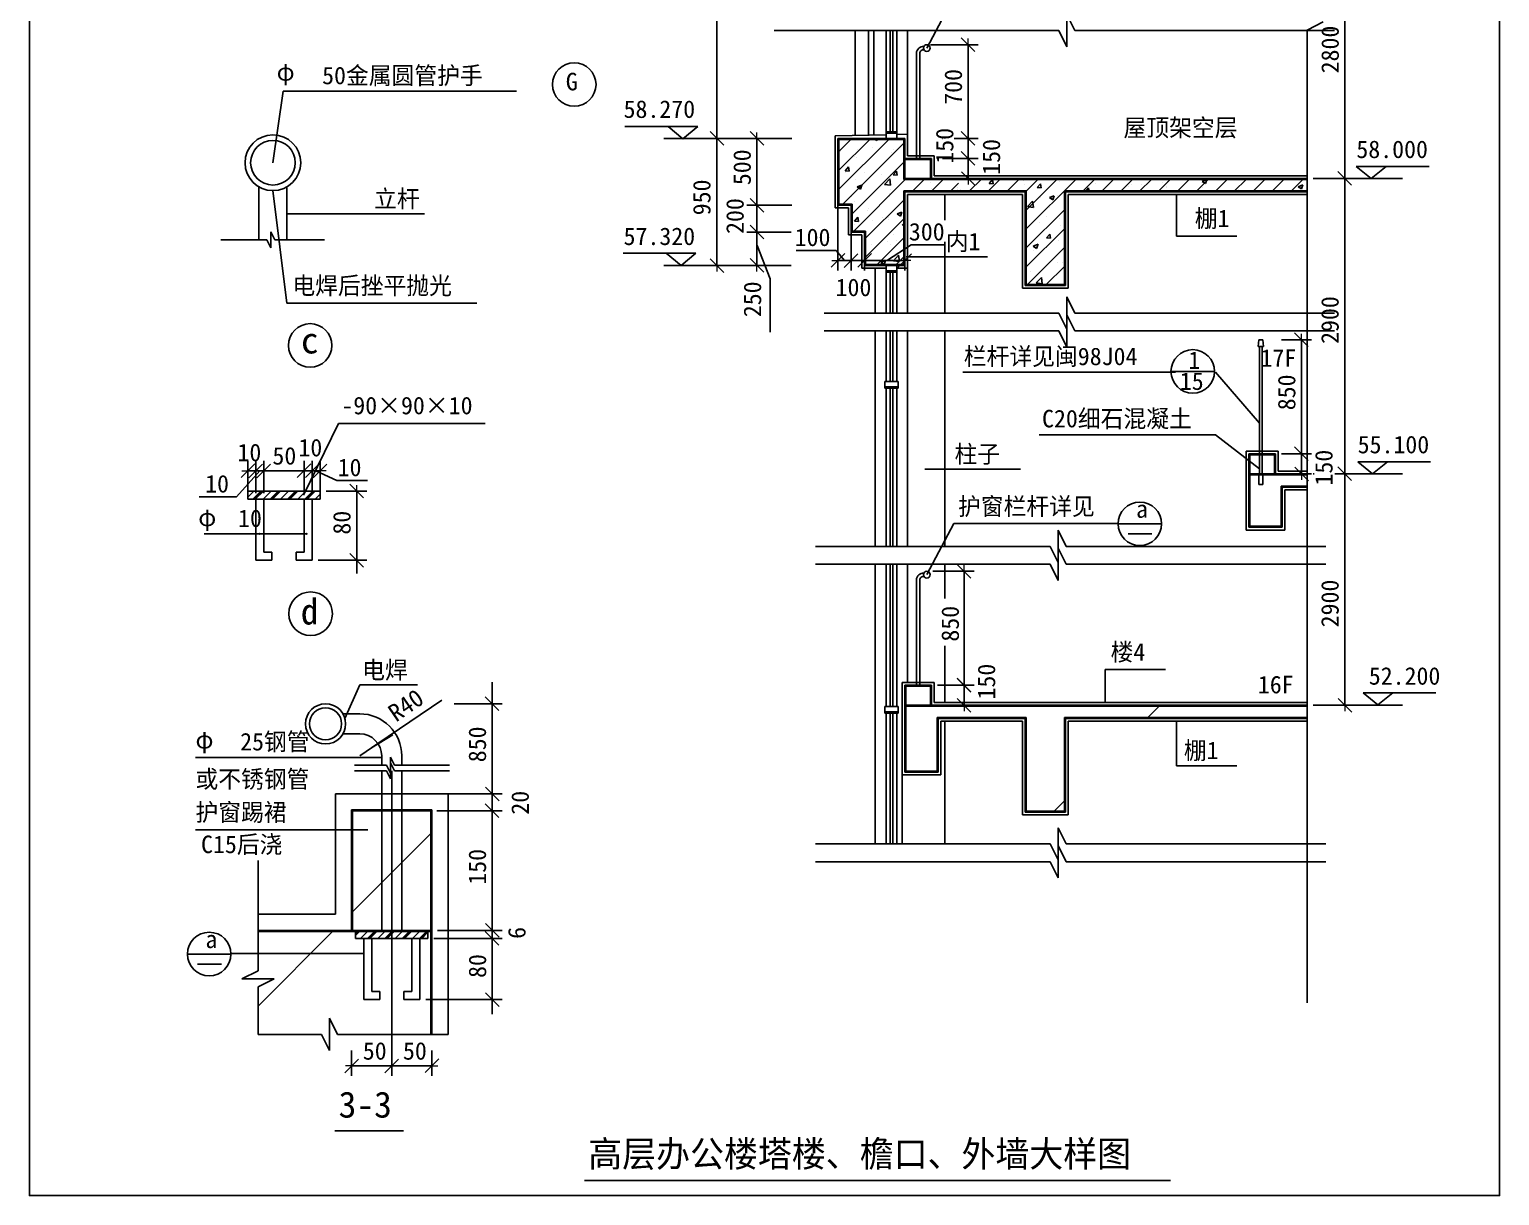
# Model space of a CAD drawing. Header units: metres. Extents: x 204 to 11188, y 497 to 16537.
# Drawn here: x 204 to 11188, y 497 to 9210 of the extents above; entities that cross this region are included whole.
import ezdxf

# ---------------------------------------------------------------- set-up
doc = ezdxf.new("R2010")
doc.units = ezdxf.units.M
for name, color, linetype in [('HA', 43, 'Continuous'), ('PUB_DIM', 3, 'Continuous'), ('PUB_TEXT', 142, 'Continuous'), ('PUB_WALL', 5, 'Continuous'), ('Q', 4, 'Continuous'), ('STAIR', 2, 'Continuous'), ('TK', 143, 'Continuous'), ('WALL', 7, 'Continuous')]:
    doc.layers.add(name, color=color, linetype=linetype)
pattern_1 = [(45, (0, 0), (-1122.53, 1122.53), [])]

# ---------------------------------------------------------------- blocks, each defined once
blk = doc.blocks.new('_DIMX')
at = {"lineweight": 15}
blk.add_line((-150, 0), (150, 0), dxfattribs=at)
blk.add_lwpolyline([(-167.47, -167.4), (172.8, 173.56)])

msp = doc.modelspace()

# ---------------------------------------------------------------- hatches: boundary and pattern name
h = msp.add_hatch()
h.set_pattern_fill('AN33C', scale=500)
h.set_pattern_definition(pattern_1)
h.paths.add_polyline_path([(2986.08, 2478.72), (3206.58, 2478.72), (3206.58, 3374.22), (2986.08, 3374.22)])
h.paths.add_polyline_path([(2986.08, 3374.22), (2836.08, 3374.22), (2836.08, 2478.72), (2986.08, 2478.72)])
h.paths.add_polyline_path([(2836.08, 3374.22), (2615.58, 3374.22), (2615.58, 2478.72), (2836.08, 2478.72)])
h = msp.add_hatch()
h.set_pattern_fill('AN31C', scale=500)
h.set_pattern_definition(pattern_1)
h.paths.add_polyline_path([(1911.8, 2474.22), (1911.8, 2177.26), (1791.8, 2117.26), (2031.8, 2117.26), (1911.8, 2057.26), (1911.8, 1701.84), (2386.31, 1701.84), (2446.31, 1581.84), (2446.31, 1821.84), (2506.31, 1701.84), (3206.58, 1701.84), (3206.58, 2474.22), (3181.08, 2474.22), (3181.08, 2418.72), (3121.08, 2418.72), (3121.08, 1962.72), (3001.08, 1962.72), (3001.08, 2022.72), (3061.08, 2022.72), (3061.08, 2418.72), (2761.08, 2418.72), (2761.08, 2022.72), (2821.08, 2022.72), (2821.08, 1962.72), (2701.08, 1962.72), (2701.08, 2418.72), (2641.08, 2418.72), (2641.08, 2474.22)])
h.paths.add_polyline_path([(2701.08, 1962.72), (2821.08, 1962.72), (2821.08, 2022.72), (2761.08, 2022.72), (2761.08, 2418.72), (2701.08, 2418.72)])
h.paths.add_polyline_path([(3061.08, 2022.72), (3001.08, 2022.72), (3001.08, 1962.72), (3121.08, 1962.72), (3121.08, 2418.72), (3061.08, 2418.72)])
at = {"layer": 'HA'}
h = msp.add_hatch(dxfattribs=at)
h.set_pattern_fill('AR-CONC', scale=10)
h.paths.add_polyline_path([(6943.63, 8095.71), (6943.63, 8245.71), (6743.63, 8245.71), (6743.63, 8095.71)])
h = msp.add_hatch(dxfattribs=at)
h.set_pattern_fill('AR-CONC', scale=10)
h.paths.add_polyline_path([(9393.63, 6039.88), (9313.63, 6039.88), (9313.63, 5889.88), (9393.63, 5889.88)])
h.paths.add_polyline_path([(9413.63, 5889.88), (9513.63, 5889.88), (9513.63, 6039.88), (9413.63, 6039.88)])
h.paths.add_polyline_path([(9393.63, 5889.88), (9413.63, 5889.88), (9413.63, 6039.88), (9393.63, 6039.88)])
h = msp.add_hatch(dxfattribs=at)
h.set_pattern_fill('AN31C', scale=500)
h.set_pattern_definition(pattern_1)
h.paths.add_polyline_path([(9313.63, 5489.88), (9563.63, 5489.88), (9563.63, 5789.88), (9750.59, 5789.88), (9750.59, 5889.88), (9418.63, 5889.88), (9418.63, 5809.88), (9388.63, 5809.88), (9388.63, 5889.88), (9313.63, 5889.88)])
h = msp.add_hatch(dxfattribs=at)
h.set_pattern_fill('STEEL', scale=12)
h.paths.add_polyline_path([(2375.5, 5700.86), (2375.5, 5760.86), (1835.5, 5760.86), (1835.5, 5700.86)])
h = msp.add_hatch(dxfattribs=at)
h.set_pattern_fill('AR-CONC', scale=10)
h.paths.add_polyline_path([(6943.63, 4161.23), (6943.63, 4311.23), (6743.63, 4311.23), (6743.63, 4161.23)])
h = msp.add_hatch(dxfattribs=at)
h.set_pattern_fill('AN31C', scale=500)
h.set_pattern_definition(pattern_1)
h.paths.add_polyline_path([(7643.63, 3361.23), (7943.63, 3361.23), (7943.63, 4061.23), (9750.59, 4061.23), (9750.59, 4161.23), (6743.63, 4161.23), (6743.63, 3661.23), (6993.63, 3661.23), (6993.63, 4061.23), (7643.63, 4061.23)])
h = msp.add_hatch(dxfattribs=at)
h.set_pattern_fill('STEEL', scale=12)
h.paths.add_polyline_path([(3181.08, 2418.72), (3181.08, 2478.72), (2641.08, 2478.72), (2641.08, 2418.72)])

# ---------------------------------------------------------------- linework, layer by layer
for p, q in [((6373.63, 9200.55), (6373.63, 8417.14)), ((6473.63, 9200.55), (6473.63, 8419.52)), ((6513.63, 9200.55), (6513.63, 8420.47)), ((6603.63, 9200.55), (6603.63, 8422.14)), ((6633.63, 9200.55), (6633.63, 8445.71)), ((6653.63, 9200.55), (6653.63, 8445.71)), ((6683.63, 9200.55), (6683.63, 8424.52)), ((6763.63, 9200.55), (6763.63, 8265.71)), ((6831.13, 8245.71), (6831.13, 9030.71)), ((6856.13, 8245.71), (6856.13, 9030.71)), ((6223.63, 8415.71), (6603.63, 8422.14)), ((6223.63, 8415.71), (6223.63, 7875.71)), ((6683.63, 8445.71), (6603.63, 8445.71)), ((6603.63, 8395.71), (6603.63, 8445.71)), ((6683.63, 8435.71), (6603.63, 8435.71)), ((6683.63, 8395.71), (6683.63, 8445.71)), ((6683.63, 8424.52), (6763.63, 8426.19)), ((6763.63, 8265.71), (6963.63, 8265.71)), ((6963.63, 8265.71), (6963.63, 8115.71)), ((1918.72, 8033.31), (1918.72, 7638.4)), ((2127.05, 8033.31), (2127.05, 7638.4)), ((6963.63, 8115.71), (9750.59, 8115.71)), ((6763.63, 7975.71), (7623.63, 7975.71)), ((6763.63, 7975.71), (6763.63, 7425.71)), ((7043.63, 7975.71), (7043.63, 7785.52)), ((7623.63, 7975.71), (7623.63, 7275.71)), ((7963.63, 7975.71), (9750.59, 7975.71)), ((7963.63, 7975.71), (7963.63, 7275.71)), ((8774.1, 7664.52), (8774.1, 7975.71)), ((6223.63, 7875.71), (6323.63, 7875.71)), ((6323.63, 7875.71), (6323.63, 7675.71)), ((5640.28, 7596.19), (5739.02, 7345.76)), ((6323.63, 7675.71), (6423.63, 7675.71)), ((6423.63, 7675.71), (6423.63, 7425.71)), ((6614.5, 7485.32), (6791.27, 7599.6)), ((6791.27, 7599.6), (7043.43, 7599.6)), ((7043.63, 7622.37), (7043.63, 7090.91)), ((6230.24, 7558.23), (5932.92, 7558.23)), ((6293.61, 7483.56), (6230.24, 7558.23)), ((6603.63, 7425.71), (6423.63, 7425.71)), ((6523.63, 7425.71), (6523.63, 7090.91)), ((6603.63, 7445.71), (6603.63, 7395.71)), ((6603.63, 7445.71), (6603.63, 7090.91)), ((6683.63, 7405.71), (6603.63, 7405.71)), ((6683.63, 7395.71), (6603.63, 7395.71)), ((6633.63, 7395.71), (6633.63, 7090.91)), ((6653.63, 7395.71), (6653.63, 7090.91)), ((6683.63, 7445.71), (6683.63, 7395.71)), ((6683.63, 7445.71), (6683.63, 7090.91)), ((6763.63, 7425.71), (6683.63, 7425.71)), ((6763.63, 7425.71), (6763.63, 7090.91)), ((5739.02, 7345.76), (5739.02, 6949.1)), ((7623.63, 7275.71), (7963.63, 7275.71)), ((6523.63, 6957.08), (6523.63, 5347.63)), ((6603.63, 6957.08), (6603.63, 6578.53)), ((6633.63, 6957.08), (6633.63, 6578.53)), ((6653.63, 6957.08), (6653.63, 6578.53)), ((6683.63, 6957.08), (6683.63, 6578.53)), ((6763.63, 6957.08), (6763.63, 5347.63)), ((7043.63, 6957.08), (7043.63, 5347.63)), ((9388.63, 6889.88), (9383.63, 6839.88)), ((9383.63, 6839.88), (9423.63, 6839.88)), ((9388.63, 6889.88), (9418.63, 6889.88)), ((9393.63, 6839.88), (9393.63, 5889.88)), ((9413.63, 6839.88), (9413.63, 5889.88)), ((9418.63, 6889.88), (9423.63, 6839.88)), ((8732.84, 6653.67), (9058.41, 6653.67)), ((6693.63, 6578.53), (6593.63, 6578.53)), ((6593.63, 6578.53), (6593.63, 6528.53)), ((6693.63, 6538.53), (6593.63, 6538.53)), ((6693.63, 6528.53), (6593.63, 6528.53)), ((6603.63, 6528.53), (6603.63, 5347.63)), ((6633.63, 6528.53), (6633.63, 5347.63)), ((6653.63, 6528.53), (6653.63, 5347.63)), ((6683.63, 6528.53), (6683.63, 5347.63)), ((6693.63, 6578.53), (6693.63, 6528.53)), ((9293.63, 6059.88), (9293.63, 5469.88)), ((9293.63, 6059.88), (9533.63, 6059.88)), ((9533.63, 6059.88), (9533.63, 5909.88)), ((1835.5, 5745.86), (1835.5, 5987.49)), ((1895.5, 5745.86), (1895.5, 5987.49)), ((1955.5, 5745.86), (1955.5, 5987.49)), ((2255.5, 5745.86), (2255.5, 5987.49)), ((2315.5, 5745.86), (2315.5, 5987.49)), ((2375.5, 5745.86), (2375.5, 5987.49)), ((1925.37, 5912.8), (1751.13, 5717.22)), ((1835.2, 5912.49), (1834.9, 5912.49)), ((1835.5, 5912.49), (1895.5, 5912.49)), ((1895.2, 5912.49), (1894.9, 5912.49)), ((1895.5, 5912.49), (1955.5, 5912.49)), ((1895.8, 5912.49), (1896.1, 5912.49)), ((1955.8, 5912.49), (2255.2, 5912.49)), ((1955.8, 5912.49), (1956.1, 5912.49)), ((2255.2, 5912.49), (2254.9, 5912.49)), ((2255.5, 5912.49), (2315.5, 5912.49)), ((2315.2, 5912.49), (2314.9, 5912.49)), ((2315.5, 5912.49), (2375.5, 5912.49)), ((2315.8, 5912.49), (2316.1, 5912.49)), ((2342.7, 5912.31), (2499.31, 5839.94)), ((2375.8, 5912.49), (2376.1, 5912.49)), ((2499.31, 5839.94), (2730.32, 5839.94)), ((9388.63, 5889.88), (9388.63, 5809.88)), ((9418.63, 5889.88), (9418.63, 5809.88)), ((9533.63, 5909.88), (9750.59, 5909.88)), ((1751.13, 5717.22), (1471.18, 5717.22)), ((1835.5, 5760.86), (2375.5, 5760.86)), ((1835.5, 5760.86), (1835.5, 5700.86)), ((2375.5, 5760.86), (2375.5, 5700.86)), ((2420.5, 5760.86), (2723.66, 5760.86)), ((2648.66, 5760.56), (2648.66, 5143.82)), ((9388.63, 5809.88), (9418.63, 5809.88)), ((9583.63, 5769.88), (9583.63, 5469.88)), ((9583.63, 5769.88), (9750.59, 5769.88)), ((1835.5, 5700.86), (2375.5, 5700.86)), ((1895.5, 5700.86), (1895.5, 5244.86)), ((1955.5, 5700.86), (1955.5, 5304.86)), ((2255.5, 5700.86), (2255.5, 5304.86)), ((2315.5, 5700.86), (2315.5, 5244.86)), ((8337.34, 5515.46), (8662.91, 5515.46)), ((8413, 5441.15), (8590.88, 5441.15)), ((9293.63, 5469.88), (9583.63, 5469.88)), ((1955.5, 5304.86), (2015.5, 5304.86)), ((2015.5, 5304.86), (2015.5, 5244.86)), ((2195.5, 5304.86), (2195.5, 5244.86)), ((2195.5, 5304.86), (2255.5, 5304.86)), ((1895.5, 5244.86), (2015.5, 5244.86)), ((2195.5, 5244.86), (2315.5, 5244.86)), ((2360.5, 5244.86), (2723.66, 5244.86)), ((6523.63, 5213.8), (6523.63, 3125.59)), ((6603.63, 5213.8), (6603.63, 4150.92)), ((6633.63, 5213.8), (6633.63, 4150.92)), ((6653.63, 5213.8), (6653.63, 4150.92)), ((6683.63, 5213.8), (6683.63, 4150.92)), ((6763.63, 5213.8), (6763.63, 4331.23)), ((7043.63, 5213.8), (7043.63, 4958.75)), ((6831.13, 4311.23), (6831.13, 5096.23)), ((6856.13, 4311.23), (6856.13, 5096.23)), ((6952.33, 5161.19), (7261.36, 5161.19)), ((7186.36, 5160.89), (7186.36, 4311.53)), ((7043.63, 4605.2), (7043.63, 4181.23)), ((8241.88, 4426.94), (8241.88, 4181.23)), ((2672.17, 4313.96), (2560.61, 4061.91)), ((6723.63, 4331.23), (6963.63, 4331.23)), ((6723.63, 4331.23), (6723.63, 3641.23)), ((6963.63, 4331.23), (6963.63, 4181.23)), ((6988.63, 4311.23), (7261.36, 4311.23)), ((6988.63, 4311.23), (7261.36, 4311.23)), ((7186.36, 4161.53), (7186.36, 4310.93)), ((3283.94, 4199.61), (2807.18, 3875.57)), ((6963.63, 4181.23), (9750.59, 4181.23)), ((2545.99, 4096.76), (2671.08, 4096.76)), ((6693.63, 4150.92), (6593.63, 4150.92)), ((6593.63, 4150.92), (6593.63, 4100.92)), ((6693.63, 4110.92), (6593.63, 4110.92)), ((6693.63, 4100.92), (6593.63, 4100.92)), ((6603.63, 4100.92), (6603.63, 3125.59)), ((6633.63, 4100.92), (6633.63, 3125.59)), ((6653.63, 4100.92), (6653.63, 3125.59)), ((6683.63, 4100.92), (6683.63, 3125.59)), ((6693.63, 4150.92), (6693.63, 4100.92)), ((6988.63, 4161.23), (7261.36, 4161.23)), ((7013.63, 4041.23), (7623.63, 4041.23)), ((7013.63, 4041.23), (7013.63, 3641.23)), ((7043.63, 4041.23), (7043.63, 3125.59)), ((7623.63, 4041.23), (7623.63, 3341.23)), ((7963.63, 4041.23), (9750.59, 4041.23)), ((7963.63, 4041.23), (7963.63, 3341.23)), ((8774.1, 3707.44), (8774.1, 4041.23)), ((2545.99, 3946.76), (2671.08, 3946.76)), ((2671.08, 3781.76), (2806.94, 3875.4)), ((2836.08, 3781.76), (2836.08, 3713.68)), ((2986.08, 3781.76), (2986.08, 3713.68)), ((2836.08, 3671.7), (2836.08, 2478.72)), ((2986.08, 3671.7), (2986.08, 2478.72)), ((6723.63, 3641.23), (7013.63, 3641.23)), ((6723.63, 3641.23), (6723.63, 3125.59)), ((2491.08, 3498.72), (3331.08, 3498.72)), ((2491.08, 3498.72), (2491.08, 2598.72)), ((3331.08, 3498.72), (3331.08, 1701.84)), ((7623.63, 3341.23), (7963.63, 3341.23)), ((1911.8, 2598.72), (2491.08, 2598.72)), ((2641.08, 2478.72), (3181.08, 2478.72)), ((2641.08, 2478.72), (2641.08, 2418.72)), ((2641.08, 2418.72), (3181.08, 2418.72)), ((2701.08, 2418.72), (2701.08, 1962.72)), ((2761.08, 2418.72), (2761.08, 2022.72)), ((3061.08, 2418.72), (3061.08, 2022.72)), ((3121.08, 2418.72), (3121.08, 1962.72)), ((3181.08, 2478.72), (3181.08, 2418.72)), ((1384.14, 2301.15), (1709.71, 2301.15)), ((1459.8, 2226.84), (1637.68, 2226.84)), ((1707.28, 2304.92), (2701.08, 2304.92)), ((2761.08, 2022.72), (2821.08, 2022.72)), ((2821.08, 2022.72), (2821.08, 1962.72)), ((3001.08, 2022.72), (3061.08, 2022.72)), ((3001.08, 2022.72), (3001.08, 1962.72)), ((2701.08, 1962.72), (2821.08, 1962.72)), ((3001.08, 1962.72), (3121.08, 1962.72)), ((2485.91, 981.88), (2999.35, 981.88)), ((4351.03, 608.98), (8728.62, 608.98))]:
    msp.add_line(p, q)
msp.add_lwpolyline([(203.52, 16536.66), (11188.03, 16536.66), (11188.03, 497.36), (203.52, 497.36)], close=True)
for points in [[(1921.03, 5440.99, 1), (1926.03, 5440.99, 1)], [(2272.53, 5440.99, 1), (2277.53, 5440.99, 1)]]:
    msp.add_lwpolyline(points, format="xyb", close=True)
msp.add_lwpolyline([(2758.97, 3843.71), (2918.04, 3939.41)])
for centre, radius in [((6908.63, 9070.71), 25), ((4274.11, 8798.09), 162.79), ((2022.89, 8213.74), 208.33), ((2022.89, 8213.74), 166.67), ((2301.27, 6848.73), 162.79), ((8895.62, 6654.43), 162.79), ((8500.13, 5516.22), 162.79), ((6908.63, 5136.23), 25), ((2304.66, 4844.65), 162.79), ((2416.08, 4021.76), 150), ((2416.08, 4021.76), 120), ((1546.93, 2301.91), 162.79)]:
    msp.add_circle(centre, radius)
for centre, radius, start, end in [((6883.63, 9030.71), 52.5, 86.41, 180), ((6883.63, 9030.71), 27.5, 82.73, 180), ((6883.63, 5096.23), 52.5, 86.41, 180), ((6883.63, 5096.23), 27.5, 82.73, 180), ((2671.08, 3781.76), 315, 0, 90), ((2671.08, 3781.76), 165, 0, 90)]:
    msp.add_arc(centre, radius, start, end)
for p, q in [((6243.63, 8291.09), (6348.24, 8395.71)), ((6243.63, 8149.67), (6489.67, 8395.71)), ((6243.63, 8008.25), (6631.09, 8395.71)), ((6272.51, 7895.71), (6743.63, 8366.83)), ((6399.48, 8392.69), (6399.48, 8392.69)), ((6510.84, 8395.71), (6535.4, 8379.14)), ((6535.41, 8379.14), (6540.97, 8395.71)), ((6666.39, 8381.41), (6666.39, 8381.41)), ((6263.36, 8294.23), (6263.36, 8294.23)), ((6369.86, 8262.31), (6369.86, 8262.31)), ((6382.83, 8254.21), (6382.83, 8254.21)), ((6388.53, 8310.71), (6388.53, 8310.71)), ((6504.91, 8325.53), (6504.91, 8325.53)), ((6577.9, 8335.64), (6577.9, 8335.64)), ((6642.52, 8291.7), (6642.52, 8291.7)), ((6661.45, 8312.37), (6661.45, 8312.37)), ((6298.97, 8153.86), (6323.07, 8182.59)), ((6298.97, 8153.86), (6328.86, 8151.25)), ((6300.01, 8138.54), (6300.01, 8138.54)), ((6328.86, 8151.24), (6323.08, 8182.58)), ((6343.63, 7825.41), (6743.63, 8225.41)), ((6446.36, 8138.43), (6446.36, 8138.43)), ((6657.6, 8122.49), (6681.7, 8151.22)), ((6687.49, 8119.86), (6681.71, 8151.21)), ((6256.99, 8113.5), (6256.99, 8113.5)), ((6355.35, 7695.71), (6755.35, 8095.71)), ((6376.75, 8087.76), (6376.75, 8087.76)), ((6388.87, 8033.35), (6423.88, 8046.78)), ((6388.87, 8033.35), (6413.75, 8016.57)), ((6413.75, 8016.56), (6423.89, 8046.77)), ((6566.92, 8127.26), (6566.92, 8127.26)), ((6592.64, 8051.82), (6631.58, 8092.41)), ((6592.64, 8051.82), (6637.11, 8044.93)), ((6637.11, 8044.92), (6631.59, 8092.4)), ((6636.44, 8125.25), (6636.44, 8125.25)), ((6657.6, 8122.49), (6687.49, 8119.87)), ((6796.77, 7995.71), (6896.77, 8095.71)), ((6932.4, 8064.09), (6932.4, 8064.09)), ((6938.19, 7995.71), (7038.19, 8095.71)), ((6945.14, 8024.21), (6945.14, 8024.21)), ((7016.23, 8091.11), (7020.09, 8095.71)), ((7016.23, 8091.11), (7046.12, 8088.5)), ((7046.12, 8088.49), (7044.79, 8095.71)), ((7079.62, 7995.71), (7144.69, 8060.78)), ((7139.63, 8026.02), (7139.63, 8026.02)), ((7221.04, 7995.71), (7321.04, 8095.71)), ((7260.91, 8065.78), (7260.91, 8065.78)), ((7362.46, 7995.71), (7462.46, 8095.71)), ((7367.65, 8093.43), (7367.65, 8093.43)), ((7374.86, 8059.74), (7398.97, 8088.46)), ((7374.86, 8059.74), (7404.75, 8057.12)), ((7386.08, 8082.26), (7386.08, 8082.26)), ((7404.75, 8057.11), (7398.97, 8088.45)), ((7399.33, 8063.51), (7399.33, 8063.51)), ((7503.88, 7995.71), (7603.88, 8095.71)), ((7634.56, 8082.15), (7634.56, 8082.15)), ((7635.39, 8054.41), (7635.39, 8054.41)), ((7643.63, 7994.04), (7745.3, 8095.71)), ((7643.63, 7852.62), (7886.72, 8095.71)), ((7643.63, 7711.19), (8028.14, 8095.71)), ((7733.49, 8028.36), (7757.6, 8057.09)), ((7733.49, 8028.36), (7763.38, 8025.75)), ((7763.38, 8025.73), (7757.6, 8057.08)), ((7901.47, 8070.87), (7901.47, 8070.87)), ((8069.56, 7995.71), (8169.56, 8095.71)), ((8092.12, 7996.98), (8116.23, 8025.71)), ((8121.77, 7995.71), (8116.23, 8025.7)), ((8168.39, 8059.59), (8168.39, 8059.59)), ((8210.99, 7995.71), (8310.99, 8095.71)), ((8352.41, 7995.71), (8452.41, 8095.71)), ((8390, 8034.54), (8390, 8034.54)), ((8418.93, 8036.97), (8418.93, 8036.97)), ((8435.3, 8048.32), (8435.3, 8048.32)), ((8493.83, 7995.71), (8593.83, 8095.71)), ((8515.17, 8051.02), (8515.17, 8051.02)), ((8635.25, 7995.71), (8735.25, 8095.71)), ((8671.48, 8068.98), (8671.48, 8068.98)), ((8701.13, 8029.59), (8701.13, 8029.59)), ((8702.21, 8037.04), (8702.21, 8037.04)), ((8704.54, 8075.95), (8704.54, 8075.95)), ((8776.67, 7995.71), (8876.67, 8095.71)), ((8918.09, 7995.71), (9018.09, 8095.71)), ((8964.68, 8074.48), (8999.69, 8087.92)), ((8964.68, 8074.48), (8989.55, 8057.7)), ((8969.12, 8025.76), (8969.12, 8025.76)), ((8989.56, 8057.69), (8999.7, 8087.91)), ((8992.72, 8079.64), (8992.72, 8079.64)), ((9059.51, 7995.71), (9159.51, 8095.71)), ((9200.94, 7995.71), (9300.94, 8095.71)), ((9342.36, 7995.71), (9442.36, 8095.71)), ((9483.78, 7995.71), (9583.78, 8095.71)), ((9625.2, 7995.71), (9725.2, 8095.71)), ((9644.26, 8019.78), (9644.26, 8019.78)), ((9683.24, 8034.44), (9718.25, 8047.87)), ((9683.24, 8034.44), (9708.12, 8017.66)), ((9694.06, 8044.72), (9694.06, 8044.72)), ((9708.12, 8017.65), (9718.26, 8047.86)), ((6314.83, 7941.23), (6314.83, 7941.23)), ((6349.21, 7963.98), (6349.21, 7963.98)), ((6370.67, 7921.32), (6370.67, 7921.32)), ((6443.63, 7642.56), (6743.63, 7942.56)), ((6630.36, 7958.8), (6630.36, 7958.8)), ((6630.6, 7982.8), (6630.6, 7982.8)), ((6640.81, 8014.03), (6640.81, 8014.03)), ((6755.77, 7999.28), (6755.77, 7999.28)), ((7113.72, 7995.71), (7142.45, 8006.74)), ((7138.76, 7995.71), (7142.46, 8006.73)), ((7151.83, 7995.71), (7165.2, 8009.65)), ((7166.83, 7995.71), (7165.21, 8009.64)), ((7343.8, 8004.35), (7343.8, 8004.35)), ((7649.97, 7932.26), (7649.97, 7932.26)), ((7659.88, 7886.3), (7698.82, 7926.89)), ((7704.36, 7879.4), (7698.83, 7926.88)), ((7759.69, 7951.56), (7759.69, 7951.56)), ((7826, 7953.26), (7861.01, 7966.7)), ((7826, 7953.26), (7850.87, 7936.48)), ((7850.88, 7936.47), (7861.02, 7966.69)), ((7884.86, 7968.04), (7884.86, 7968.04)), ((7902.52, 7964.27), (7902.52, 7964.27)), ((8092.12, 7996.98), (8106.67, 7995.71)), ((8162.21, 8001.76), (8162.21, 8001.76)), ((9236.03, 8014.48), (9236.03, 8014.48)), ((9434.37, 8007.23), (9434.37, 8007.23)), ((9502.94, 8003.21), (9502.94, 8003.21)), ((9519.09, 8003.3), (9519.09, 8003.3)), ((6368.35, 7777.77), (6392.45, 7806.5)), ((6398.24, 7775.14), (6392.46, 7806.49)), ((6443.63, 7501.14), (6743.63, 7801.14)), ((6469.02, 7854.2), (6469.02, 7854.2)), ((6469.55, 7871.76), (6469.55, 7871.76)), ((6574.97, 7804.6), (6574.97, 7804.6)), ((6624.24, 7802.07), (6624.24, 7802.07)), ((6687.33, 7832.04), (6722.34, 7845.48)), ((6687.33, 7832.04), (6712.2, 7815.26)), ((6712.21, 7815.25), (6722.35, 7845.47)), ((6736.46, 7860.48), (6736.46, 7860.48)), ((7643.63, 7569.77), (7943.63, 7869.77)), ((7659.88, 7886.3), (7704.35, 7879.41)), ((7804.11, 7815.37), (7804.11, 7815.37)), ((7826.35, 7879.43), (7826.35, 7879.43)), ((6364.59, 7754.87), (6364.59, 7754.87)), ((6368.35, 7777.77), (6398.23, 7775.15)), ((6499.07, 7785.59), (6499.07, 7785.59)), ((6624.28, 7792.36), (6624.28, 7792.36)), ((6726.98, 7746.39), (6743.63, 7766.24)), ((6726.98, 7746.39), (6743.63, 7744.94)), ((7643.63, 7428.35), (7943.63, 7728.35)), ((7643.89, 7765.82), (7643.89, 7765.82)), ((7753.32, 7770.83), (7753.32, 7770.83)), ((7896.44, 7797.83), (7896.44, 7797.83)), ((7909.53, 7748.21), (7909.53, 7748.21)), ((7942.69, 7795.76), (7942.69, 7795.76)), ((6492.7, 7604.87), (6492.7, 7604.87)), ((6529.62, 7445.71), (6743.63, 7659.72)), ((6618.2, 7625.91), (6618.2, 7625.91)), ((6636.99, 7606.33), (6636.99, 7606.33)), ((6659.98, 7679.22), (6659.98, 7679.22)), ((6682.07, 7629.8), (6682.07, 7629.8)), ((7652.41, 7295.71), (7943.63, 7586.93)), ((7704.35, 7590.68), (7739.36, 7604.12)), ((7704.35, 7590.68), (7729.22, 7573.91)), ((7729.23, 7573.9), (7739.36, 7604.11)), ((7802.87, 7652.26), (7826.97, 7680.99)), ((7802.87, 7652.26), (7832.75, 7649.65)), ((7805.71, 7581.1), (7805.71, 7581.1)), ((7811.15, 7598.56), (7811.15, 7598.56)), ((7832.76, 7649.64), (7826.98, 7680.98)), ((7890.36, 7631.38), (7890.36, 7631.38)), ((6565.67, 7469.46), (6600.68, 7482.9)), ((6590.55, 7452.68), (6600.69, 7482.89)), ((6658.93, 7482), (6697.87, 7522.59)), ((6658.93, 7482), (6703.4, 7475.11)), ((6671.04, 7445.71), (6743.63, 7518.3)), ((6703.4, 7475.1), (6697.88, 7522.58)), ((7704.63, 7561.22), (7704.63, 7561.22)), ((7925.51, 7471.31), (7925.51, 7471.31)), ((6565.67, 7469.46), (6590.54, 7452.69)), ((6612.12, 7459.46), (6612.12, 7459.46)), ((7679.62, 7401.35), (7679.62, 7401.35)), ((7793.83, 7295.71), (7943.63, 7445.51)), ((7884.28, 7464.93), (7884.28, 7464.93)), ((7726.17, 7316.48), (7765.11, 7357.07)), ((7726.17, 7316.48), (7770.64, 7309.59)), ((7770.64, 7309.58), (7765.12, 7357.06)), ((7878.2, 7298.49), (7878.2, 7298.49)), ((7888.64, 7295.71), (7896.35, 7304.89)), ((7898.05, 7295.71), (7896.35, 7304.88)), ((7935.25, 7295.71), (7943.63, 7304.09)), ((2911.08, 3671.7), (2911.08, 1545.21))]:
    msp.add_line(p, q, dxfattribs=at)
at = {"layer": 'PUB_DIM'}
for p, q in [((5339.65, 11526.81), (5339.65, 8396.01)), ((10032.16, 9932), (10032.16, 8096.01)), ((6935.69, 9095.71), (7291.92, 9095.71)), ((7216.92, 9095.41), (7216.92, 8396.01)), ((5010.08, 8483.74), (4653.5, 8483.74)), ((4975.07, 8483.74), (5086.35, 8393.25)), ((5197.63, 8483.74), (4975.07, 8483.74)), ((5086.35, 8393.25), (5197.63, 8483.74)), ((5301.13, 8395.71), (4944.56, 8395.71)), ((5804.65, 8395.71), (5264.65, 8395.71)), ((5810.9, 8395.71), (5264.65, 8395.71)), ((5339.65, 8395.41), (5339.65, 7446.01)), ((5900.9, 8395.71), (5564.65, 8395.71)), ((5639.65, 8395.41), (5639.65, 7896.01)), ((7025.69, 8395.71), (7027.65, 8395.71)), ((7113.4, 8395.71), (7291.92, 8395.71)), ((7131.56, 8395.71), (7291.92, 8395.71)), ((7216.92, 8246.01), (7216.92, 8395.41)), ((7025.69, 8245.71), (7291.92, 8245.71)), ((7124.5, 8245.71), (7291.92, 8245.71)), ((7216.92, 8245.41), (7216.92, 8096.01)), ((10117.31, 8186.49), (10339.87, 8186.49)), ((10228.59, 8096), (10117.31, 8186.49)), ((10339.87, 8186.49), (10228.59, 8096)), ((10304.87, 8186.49), (10661.44, 8186.49)), ((6243.63, 8089.67), (6243.63, 7408.99)), ((7025.69, 8095.71), (7291.92, 8095.71)), ((9795.59, 8095.71), (10107.16, 8095.71)), ((9795.59, 8095.71), (10107.16, 8095.71)), ((10032.16, 5890.18), (10032.16, 8095.41)), ((10107.16, 8095.71), (10463.73, 8095.71)), ((5900.9, 7895.71), (5564.65, 7895.71)), ((5900.9, 7895.71), (5564.65, 7895.71)), ((5639.65, 7896.01), (5639.65, 7896.31)), ((5639.65, 7895.71), (5639.65, 7695.71)), ((6343.63, 7889.67), (6343.63, 7408.99)), ((6343.63, 7889.67), (6343.63, 7408.99)), ((5794.65, 7695.71), (5564.65, 7695.71)), ((5894.65, 7695.71), (5564.65, 7695.71)), ((5639.65, 7696.01), (5639.65, 7696.31)), ((5639.65, 7695.71), (5639.65, 7445.71)), ((5639.65, 7695.41), (5639.65, 7695.11)), ((6443.63, 7639.67), (6443.63, 7408.99)), ((6443.63, 7639.67), (6443.63, 7408.99)), ((6743.63, 7639.67), (6743.63, 7408.99)), ((4995.89, 7537.29), (4639.32, 7537.29)), ((4960.89, 7537.29), (5072.17, 7446.79)), ((5183.45, 7537.29), (4960.89, 7537.29)), ((5072.17, 7446.79), (5183.45, 7537.29)), ((6243.33, 7483.99), (6243.03, 7483.99)), ((6343.63, 7483.99), (6243.63, 7483.99)), ((6343.93, 7483.99), (6344.23, 7483.99)), ((6443.33, 7483.99), (6343.93, 7483.99)), ((6443.33, 7483.99), (6443.03, 7483.99)), ((6743.63, 7483.99), (6443.63, 7483.99)), ((6743.93, 7483.99), (6744.23, 7483.99)), ((5301.13, 7445.71), (4944.56, 7445.71)), ((5804.65, 7445.71), (5264.65, 7445.71)), ((5894.65, 7445.71), (5564.65, 7445.71)), ((5639.65, 7445.41), (5639.65, 7445.11)), ((9558.63, 6889.88), (9783.39, 6889.88)), ((9708.39, 6040.18), (9708.39, 6889.58)), ((9558.63, 6039.88), (9783.39, 6039.88)), ((9648.63, 6039.88), (9783.39, 6039.88)), ((9708.39, 6039.58), (9708.39, 5890.18)), ((10128.26, 5980.42), (10350.81, 5980.42)), ((10239.54, 5889.92), (10128.26, 5980.42)), ((10350.81, 5980.42), (10239.54, 5889.92)), ((10315.81, 5980.42), (10672.38, 5980.42)), ((9648.63, 5889.88), (9783.39, 5889.88)), ((9795.59, 5889.88), (9801.98, 5889.88)), ((9956.18, 5889.88), (10107.16, 5889.88)), ((9964.21, 5889.88), (10107.16, 5889.88)), ((10032.16, 5889.58), (10032.16, 4161.53)), ((10107.16, 5889.88), (10463.73, 5889.88)), ((3661.55, 3499.02), (3661.55, 4334.06)), ((10167.69, 4253.82), (10390.25, 4253.82)), ((10278.97, 4163.33), (10167.69, 4253.82)), ((10390.25, 4253.82), (10278.97, 4163.33)), ((10355.25, 4253.82), (10711.82, 4253.82)), ((3376.08, 4171.76), (3736.55, 4171.76)), ((9795.59, 4161.23), (10107.16, 4161.23)), ((10107.16, 4161.23), (10463.73, 4161.23)), ((3251.58, 3498.72), (3736.55, 3498.72)), ((3376.08, 3498.72), (3736.55, 3498.72)), ((3661.55, 3499.02), (3661.55, 3499.32)), ((3661.55, 3371.22), (3661.55, 3498.72)), ((3248.58, 3371.22), (3736.55, 3371.22)), ((3248.58, 3371.22), (3736.55, 3371.22)), ((3661.55, 3370.92), (3661.55, 2479.02)), ((3661.55, 3370.92), (3661.55, 3370.62)), ((3226.08, 2418.72), (3736.55, 2418.72)), ((3226.08, 2418.72), (3736.55, 2418.72)), ((3251.58, 2478.72), (3736.55, 2478.72)), ((3256.08, 2478.72), (3736.55, 2478.72)), ((3661.55, 2479.02), (3661.55, 2479.32)), ((3661.55, 2478.72), (3661.55, 2418.72)), ((3661.55, 2418.42), (3661.55, 1853.66)), ((3661.55, 2418.42), (3661.55, 2418.12)), ((3166.08, 1962.72), (3736.55, 1962.72)), ((2611.08, 1581.74), (2611.08, 1391.48)), ((2911.08, 1581.74), (2911.08, 1391.48)), ((2911.08, 1581.74), (2911.08, 1391.48)), ((3211.08, 1581.74), (3211.08, 1391.48)), ((2910.78, 1466.48), (2611.38, 1466.48)), ((2911.38, 1466.48), (3210.78, 1466.48))]:
    msp.add_line(p, q, dxfattribs=at)
at = {"layer": 'PUB_TEXT'}
for p, q in [((6908.63, 9070.71), (7110.09, 9453.3)), ((2022.89, 8213.74), (2100.58, 8749.14)), ((2100.58, 8749.14), (3843.04, 8749.14)), ((2022.79, 8005.4), (2127.58, 7164.74)), ((3154.81, 7831.43), (2127.05, 7831.43)), ((8774.1, 7664.52), (9223.92, 7664.52)), ((6753.32, 7510.36), (7360.84, 7510.36)), ((2127.58, 7164.74), (3547.54, 7164.74)), ((7176.66, 6650.17), (8766.51, 6650.17)), ((9393.63, 6267.58), (9066.51, 6650.17)), ((2250.43, 5730.86), (2511.8, 6266.26)), ((2511.8, 6266.26), (3608.51, 6266.26)), ((7747.95, 6181.43), (9066.51, 6181.43)), ((9393.63, 5927.44), (9066.51, 6181.43)), ((6893.22, 5925.08), (7609.45, 5925.08)), ((6908.63, 5136.23), (7110.09, 5518.82)), ((7110.09, 5518.82), (8338.67, 5518.82)), ((1509.44, 5440.99), (2275.03, 5440.99)), ((8241.88, 4426.94), (8691.7, 4426.94)), ((2672.17, 4313.96), (3103.29, 4314.25)), ((1444.93, 3770.37), (2836.08, 3770.37)), ((8774.1, 3707.44), (9223.92, 3707.44)), ((1444.93, 3229.08), (2730.95, 3229.08))]:
    msp.add_line(p, q, dxfattribs=at)
at = {"layer": 'PUB_WALL'}
for p, q in [((6251.13, 7903.21), (6251.13, 8388.21)), ((6251.13, 8388.21), (6736.13, 8388.21)), ((6736.13, 8388.21), (6736.13, 8088.21)), ((6743.63, 8238.21), (6936.13, 8238.21)), ((6936.13, 8238.21), (6936.13, 8095.71)), ((6736.13, 8088.21), (9750.59, 8088.21)), ((7651.13, 8003.21), (6736.13, 8003.21)), ((6736.13, 8003.21), (6736.13, 7453.21)), ((7651.13, 7303.21), (7651.13, 8003.21)), ((9750.59, 8003.21), (7936.13, 8003.21)), ((7936.13, 8003.21), (7936.13, 7303.21)), ((6351.13, 7903.21), (6251.13, 7903.21)), ((6351.13, 7703.21), (6351.13, 7903.21)), ((6451.13, 7703.21), (6351.13, 7703.21)), ((6451.13, 7453.21), (6451.13, 7703.21)), ((6736.13, 7453.21), (6451.13, 7453.21)), ((7936.13, 7303.21), (7651.13, 7303.21)), ((9321.13, 5497.38), (9321.13, 6032.38)), ((9321.13, 6032.38), (9506.13, 6032.38)), ((9506.13, 6032.38), (9506.13, 5889.88)), ((9313.63, 5882.38), (9750.59, 5882.38)), ((9750.59, 5797.38), (9556.13, 5797.38)), ((9556.13, 5797.38), (9556.13, 5497.38)), ((9556.13, 5497.38), (9321.13, 5497.38)), ((6751.13, 3668.73), (6751.13, 4303.73)), ((6751.13, 4303.73), (6936.13, 4303.73)), ((6936.13, 4303.73), (6936.13, 4161.23)), ((6743.63, 4153.73), (9750.59, 4153.73)), ((7651.13, 4068.73), (6986.13, 4068.73)), ((6986.13, 4068.73), (6986.13, 3668.73)), ((7651.13, 3368.73), (7651.13, 4068.73)), ((9750.59, 4068.73), (7936.13, 4068.73)), ((7936.13, 4068.73), (7936.13, 3368.73)), ((6986.13, 3668.73), (6751.13, 3668.73)), ((2618.58, 2478.72), (2618.58, 3371.22)), ((2618.58, 3371.22), (3203.58, 3371.22)), ((3203.58, 3371.22), (3203.58, 1701.84)), ((7936.13, 3368.73), (7651.13, 3368.73)), ((1911.8, 2471.22), (3211.08, 2471.22))]:
    msp.add_line(p, q, dxfattribs=at)
at = {"layer": 'STAIR'}
for p, q in [((7955.16, 9080.55), (7955.16, 9320.55)), ((7955.16, 9320.55), (8015.16, 9200.55)), ((9870.59, 9265.22), (9750.59, 9205.22)), ((5768.89, 9200.55), (7895.16, 9200.55)), ((7895.16, 9200.55), (7955.16, 9080.55)), ((8015.16, 9200.55), (9954.77, 9200.55)), ((9750.59, 9205.22), (9750.59, 1936.82)), ((9750.59, 9205.22), (9750.59, 8733.57)), ((2007.74, 7698.4), (2037.74, 7638.4)), ((2007.74, 7578.4), (2007.74, 7698.4)), ((1632.7, 7638.4), (1977.74, 7638.4)), ((1977.74, 7638.4), (2007.74, 7578.4)), ((2037.74, 7638.4), (2407.24, 7638.4)), ((7955.16, 6970.91), (7955.16, 7210.91)), ((7955.16, 7210.91), (8015.16, 7090.91)), ((6141.19, 7090.91), (7895.16, 7090.91)), ((7895.16, 7090.91), (7955.16, 6970.91)), ((7955.16, 6837.08), (7955.16, 7077.08)), ((7955.16, 7077.08), (8015.16, 6957.08)), ((8015.16, 7090.91), (9954.77, 7090.91)), ((6141.19, 6957.08), (7895.16, 6957.08)), ((7895.16, 6957.08), (7955.16, 6837.08)), ((8015.16, 6957.08), (9954.77, 6957.08)), ((7889.98, 5467.63), (7949.98, 5347.63)), ((7889.98, 5227.63), (7889.98, 5467.63)), ((6076, 5347.63), (7829.98, 5347.63)), ((7829.98, 5347.63), (7889.98, 5227.63)), ((7889.98, 5333.8), (7949.98, 5213.8)), ((7889.98, 5093.8), (7889.98, 5333.8)), ((7949.98, 5347.63), (9889.59, 5347.63)), ((6076, 5213.8), (7829.98, 5213.8)), ((7829.98, 5213.8), (7889.98, 5093.8)), ((7949.98, 5213.8), (9889.59, 5213.8)), ((2900.86, 3653.68), (2900.86, 3773.68)), ((2900.86, 3773.68), (2930.86, 3713.68)), ((2633.6, 3713.68), (2870.86, 3713.68)), ((2633.6, 3671.7), (2870.86, 3671.7)), ((2870.86, 3713.68), (2900.86, 3653.68)), ((2870.86, 3671.7), (2900.86, 3611.7)), ((2900.86, 3611.7), (2900.86, 3731.7)), ((2900.86, 3731.7), (2930.86, 3671.7)), ((2930.86, 3713.68), (3343.24, 3713.68)), ((2930.86, 3671.7), (3343.24, 3671.7)), ((7889.98, 3245.59), (7949.98, 3125.59)), ((7889.98, 3005.59), (7889.98, 3245.59)), ((6076, 3125.59), (7829.98, 3125.59)), ((7829.98, 3125.59), (7889.98, 3005.59)), ((7889.98, 3111.77), (7949.98, 2991.77)), ((7889.98, 2871.77), (7889.98, 3111.77)), ((7949.98, 3125.59), (9889.59, 3125.59)), ((1911.8, 2177.26), (1911.8, 3002.03)), ((6076, 2991.77), (7829.98, 2991.77)), ((7829.98, 2991.77), (7889.98, 2871.77)), ((7949.98, 2991.77), (9889.59, 2991.77)), ((1791.8, 2117.26), (1911.8, 2177.26)), ((2031.8, 2117.26), (1791.8, 2117.26)), ((1911.8, 2057.26), (2031.8, 2117.26)), ((1911.8, 1701.84), (1911.8, 2057.26)), ((2446.31, 1821.84), (2506.31, 1701.84)), ((2446.31, 1581.84), (2446.31, 1821.84)), ((1911.8, 1701.84), (2386.31, 1701.84)), ((2386.31, 1701.84), (2446.31, 1581.84)), ((2506.31, 1701.84), (3331.08, 1701.84))]:
    msp.add_line(p, q, dxfattribs=at)
at = {"layer": 'WALL'}
for p, q in [((6243.63, 8395.71), (6243.63, 7895.71)), ((6243.63, 8395.71), (6743.63, 8395.71)), ((6743.63, 8395.71), (6743.63, 8095.71)), ((6743.63, 8245.71), (6943.63, 8245.71)), ((6943.63, 8245.71), (6943.63, 8095.71)), ((6743.63, 8095.71), (9750.59, 8095.71)), ((6743.63, 7995.71), (7643.63, 7995.71)), ((6743.63, 7995.71), (6743.63, 7445.71)), ((7643.63, 7995.71), (7643.63, 7295.71)), ((7943.63, 7995.71), (9750.59, 7995.71)), ((7943.63, 7995.71), (7943.63, 7295.71)), ((6243.63, 7895.71), (6343.63, 7895.71)), ((6343.63, 7895.71), (6343.63, 7695.71)), ((6343.63, 7695.71), (6443.63, 7695.71)), ((6443.63, 7695.71), (6443.63, 7445.71)), ((6443.63, 7445.71), (6743.63, 7445.71)), ((7643.63, 7295.71), (7943.63, 7295.71)), ((9313.63, 6039.88), (9313.63, 5489.88)), ((9313.63, 6039.88), (9513.63, 6039.88)), ((9513.63, 6039.88), (9513.63, 5889.88)), ((9313.63, 5889.88), (9750.59, 5889.88)), ((9563.63, 5789.88), (9563.63, 5489.88)), ((9563.63, 5789.88), (9750.59, 5789.88)), ((9313.63, 5489.88), (9563.63, 5489.88)), ((6743.63, 4311.23), (6943.63, 4311.23)), ((6743.63, 4311.23), (6743.63, 3661.23)), ((6943.63, 4311.23), (6943.63, 4161.23)), ((6743.63, 4161.23), (9750.59, 4161.23)), ((6993.63, 4061.23), (7643.63, 4061.23)), ((6993.63, 4061.23), (6993.63, 3661.23)), ((7643.63, 4061.23), (7643.63, 3361.23)), ((7943.63, 4061.23), (9750.59, 4061.23)), ((7943.63, 4061.23), (7943.63, 3361.23)), ((6743.63, 3661.23), (6993.63, 3661.23)), ((2611.08, 3378.72), (3211.08, 3378.72)), ((2611.08, 3378.72), (2611.08, 2478.72)), ((3211.08, 3378.72), (3211.08, 1701.84)), ((7643.63, 3361.23), (7943.63, 3361.23)), ((1911.8, 2478.72), (3211.08, 2478.72))]:
    msp.add_line(p, q, dxfattribs=at)

# ---------------------------------------------------------------- block references
at = {"xscale": 0.3, "yscale": 0.3, "zscale": 0.3}
for p in [(1835.5, 5912.49), (2255.5, 5912.49), (2315.5, 5912.49)]:
    msp.add_blockref('_DIMX', p, dxfattribs=at)
for p, rotation in [((1895.5, 5912.49), 180), ((1955.5, 5912.49), 180), ((2375.5, 5912.49), 180), ((2648.66, 5760.86), 90), ((2648.66, 5244.86), 270), ((7186.36, 5161.19), 90), ((7186.36, 4311.23), 90), ((7186.36, 4311.23), 270), ((7186.36, 4161.23), 270)]:
    msp.add_blockref('_DIMX', p, dxfattribs=dict(at, rotation=rotation))
at = {"layer": 'PUB_DIM', "xscale": 0.3, "yscale": 0.3, "zscale": 0.3}
for p, rotation in [((7216.92, 9095.71), 90), ((5339.65, 8395.71), 270), ((5639.65, 8395.71), 90), ((7216.92, 8395.71), 90), ((7216.92, 8245.71), 90), ((7216.92, 8095.71), 270), ((10032.16, 8095.71), 90), ((5639.65, 7895.71), 270), ((5639.65, 7695.71), 90), ((5339.65, 7445.71), 270), ((5639.65, 7445.71), 90), ((6343.63, 7483.99), 180), ((6743.63, 7483.99), 180), ((9708.39, 6889.88), 90), ((9708.39, 6039.88), 90), ((9708.39, 5889.88), 270), ((10032.16, 5889.88), 90), ((3661.55, 4171.76), 90), ((10032.16, 4161.23), 270), ((3661.55, 3498.72), 270), ((3661.55, 3371.22), 90), ((3661.55, 2478.72), 270), ((3661.55, 2418.72), 90), ((3661.55, 1962.72), 270), ((2611.08, 1466.48), 180), ((2911.08, 1466.48), 180)]:
    msp.add_blockref('_DIMX', p, dxfattribs=dict(at, rotation=rotation))
for p in [(6243.63, 7483.99), (6443.63, 7483.99), (3211.08, 1466.48)]:
    msp.add_blockref('_DIMX', p, dxfattribs=at)

# ---------------------------------------------------------------- texts
for s, rotation, p in [('2800', 90, (9986.64, 8881.35)), ('700', 90, (7171.4, 8646.61)), ('150', 90, (7106.88, 8206.41)), ('150', 90, (7456.05, 8123.48)), ('500', 90, (5593.35, 8046.09)), ('950', 90, (5292.31, 7821.09)), ('200', 90, (5540.26, 7681.73)), ('250', 90, (5670.82, 7059.78)), ('2900', 90, (9985.6, 6860.14)), ('850', 90, (9662.09, 6364.48)), ('150', 90, (9940.07, 5802.18)), ('80', 90, (2603.14, 5435.49)), ('2900', 90, (9985.6, 4742.61)), ('850', 90, (7148.19, 4635.8)), ('150', 90, (7419.23, 4203.64)), ('R40', 34.58, (2943.1, 4031.38)), ('850', 90, (3615.25, 3734.84)), ('20', 90, (3935.06, 3343.18)), ('150', 90, (3615.25, 2819.89)), ('6', 90, (3910.37, 2415.43)), ('80', 90, (3616.03, 2123.35))]:
    msp.add_text(s, height=131, rotation=rotation).set_placement(p)
for s, p in [('100', (5921.23, 7591.2)), ('300', (6774.47, 7633.14)), ('100', (6226.8, 7217.06)), ('10', (1757.98, 5983.6)), ('50', (2019.34, 5958.79)), ('10', (2213.45, 6020.03)), ('10', (2506.42, 5871.95)), ('10', (1516.37, 5749.94)), ('50', (2694.49, 1512.78)), ('50', (2994.49, 1512.78))]:
    msp.add_text(s, height=131).set_placement(p)
at = {"layer": 'PUB_DIM'}
for s, p in [('G', (4211.29, 8754.76)), ('58.270', (4642.9, 8548.71)), ('58.000', (10117.91, 8248.71)), ('57.320', (4642.9, 7598.71)), ('1', (8862.17, 6673.01)), ('15', (8798.88, 6516.4)), ('55.100', (10127.45, 6042.88)), ('a', (8471.98, 5561.3)), ('52.200', (10210.73, 4314.23)), ('a', (1518.78, 2346.99))]:
    msp.add_text(s, height=131, dxfattribs=at).set_placement(p)
at = {"layer": 'PUB_TEXT'}
for s, p in [('   50金属圆管护手', (2123.11, 8800.11)), ('屋顶架空层', (8378.22, 8410.38)), ('立杆', (2779.24, 7878.69)), ('棚1', (8910.44, 7732.6)), ('内1', (7049.85, 7559.99)), ('电焊后挫平抛光', (2168.24, 7230.44)), ('栏杆详见闽98J04', (7185, 6701.58)), ('17F', (9401.48, 6689.16)), ('-90×90×10', (2534.33, 6334.43)), ('C20细石混凝土', (7769.57, 6236.68)), ('柱子', (7115.43, 5971.95)), ('护窗栏杆详见', (7141.56, 5580.96)), ('   10', (1495.01, 5491.96)), ('楼4', (8281.61, 4493.89)), ('电焊 ', (2689.68, 4358.84)), ('16F', (9382.05, 4249.79)), ('   25钢管', (1510.77, 3823.23)), ('棚1', (8828.7, 3757.86)), ('或不锈钢管', (1444.17, 3543.43)), ('护窗踢裙', (1444.17, 3296.02)), ('C15后浇', (1486.05, 3056.04))]:
    msp.add_text(s, height=131, dxfattribs=at).set_placement(p)
at = {"layer": 'Q'}
for p in [(2050.4, 8826.87), (1464.75, 5498.78), (1444.04, 3837.4)]:
    msp.add_text('φ', height=131, dxfattribs=at).set_placement(p)
at = {"layer": 'TK'}
for s, p in [('c', (2232.16, 6789.02)), ('d', (2231.05, 4764.15)), ('3-3', (2513.77, 1079.72)), ('高层办公楼塔楼、檐口、外墙大样图', (4378.84, 711.65))]:
    msp.add_text(s, height=195, dxfattribs=at).set_placement(p)

doc.saveas('drawing.dxf')
